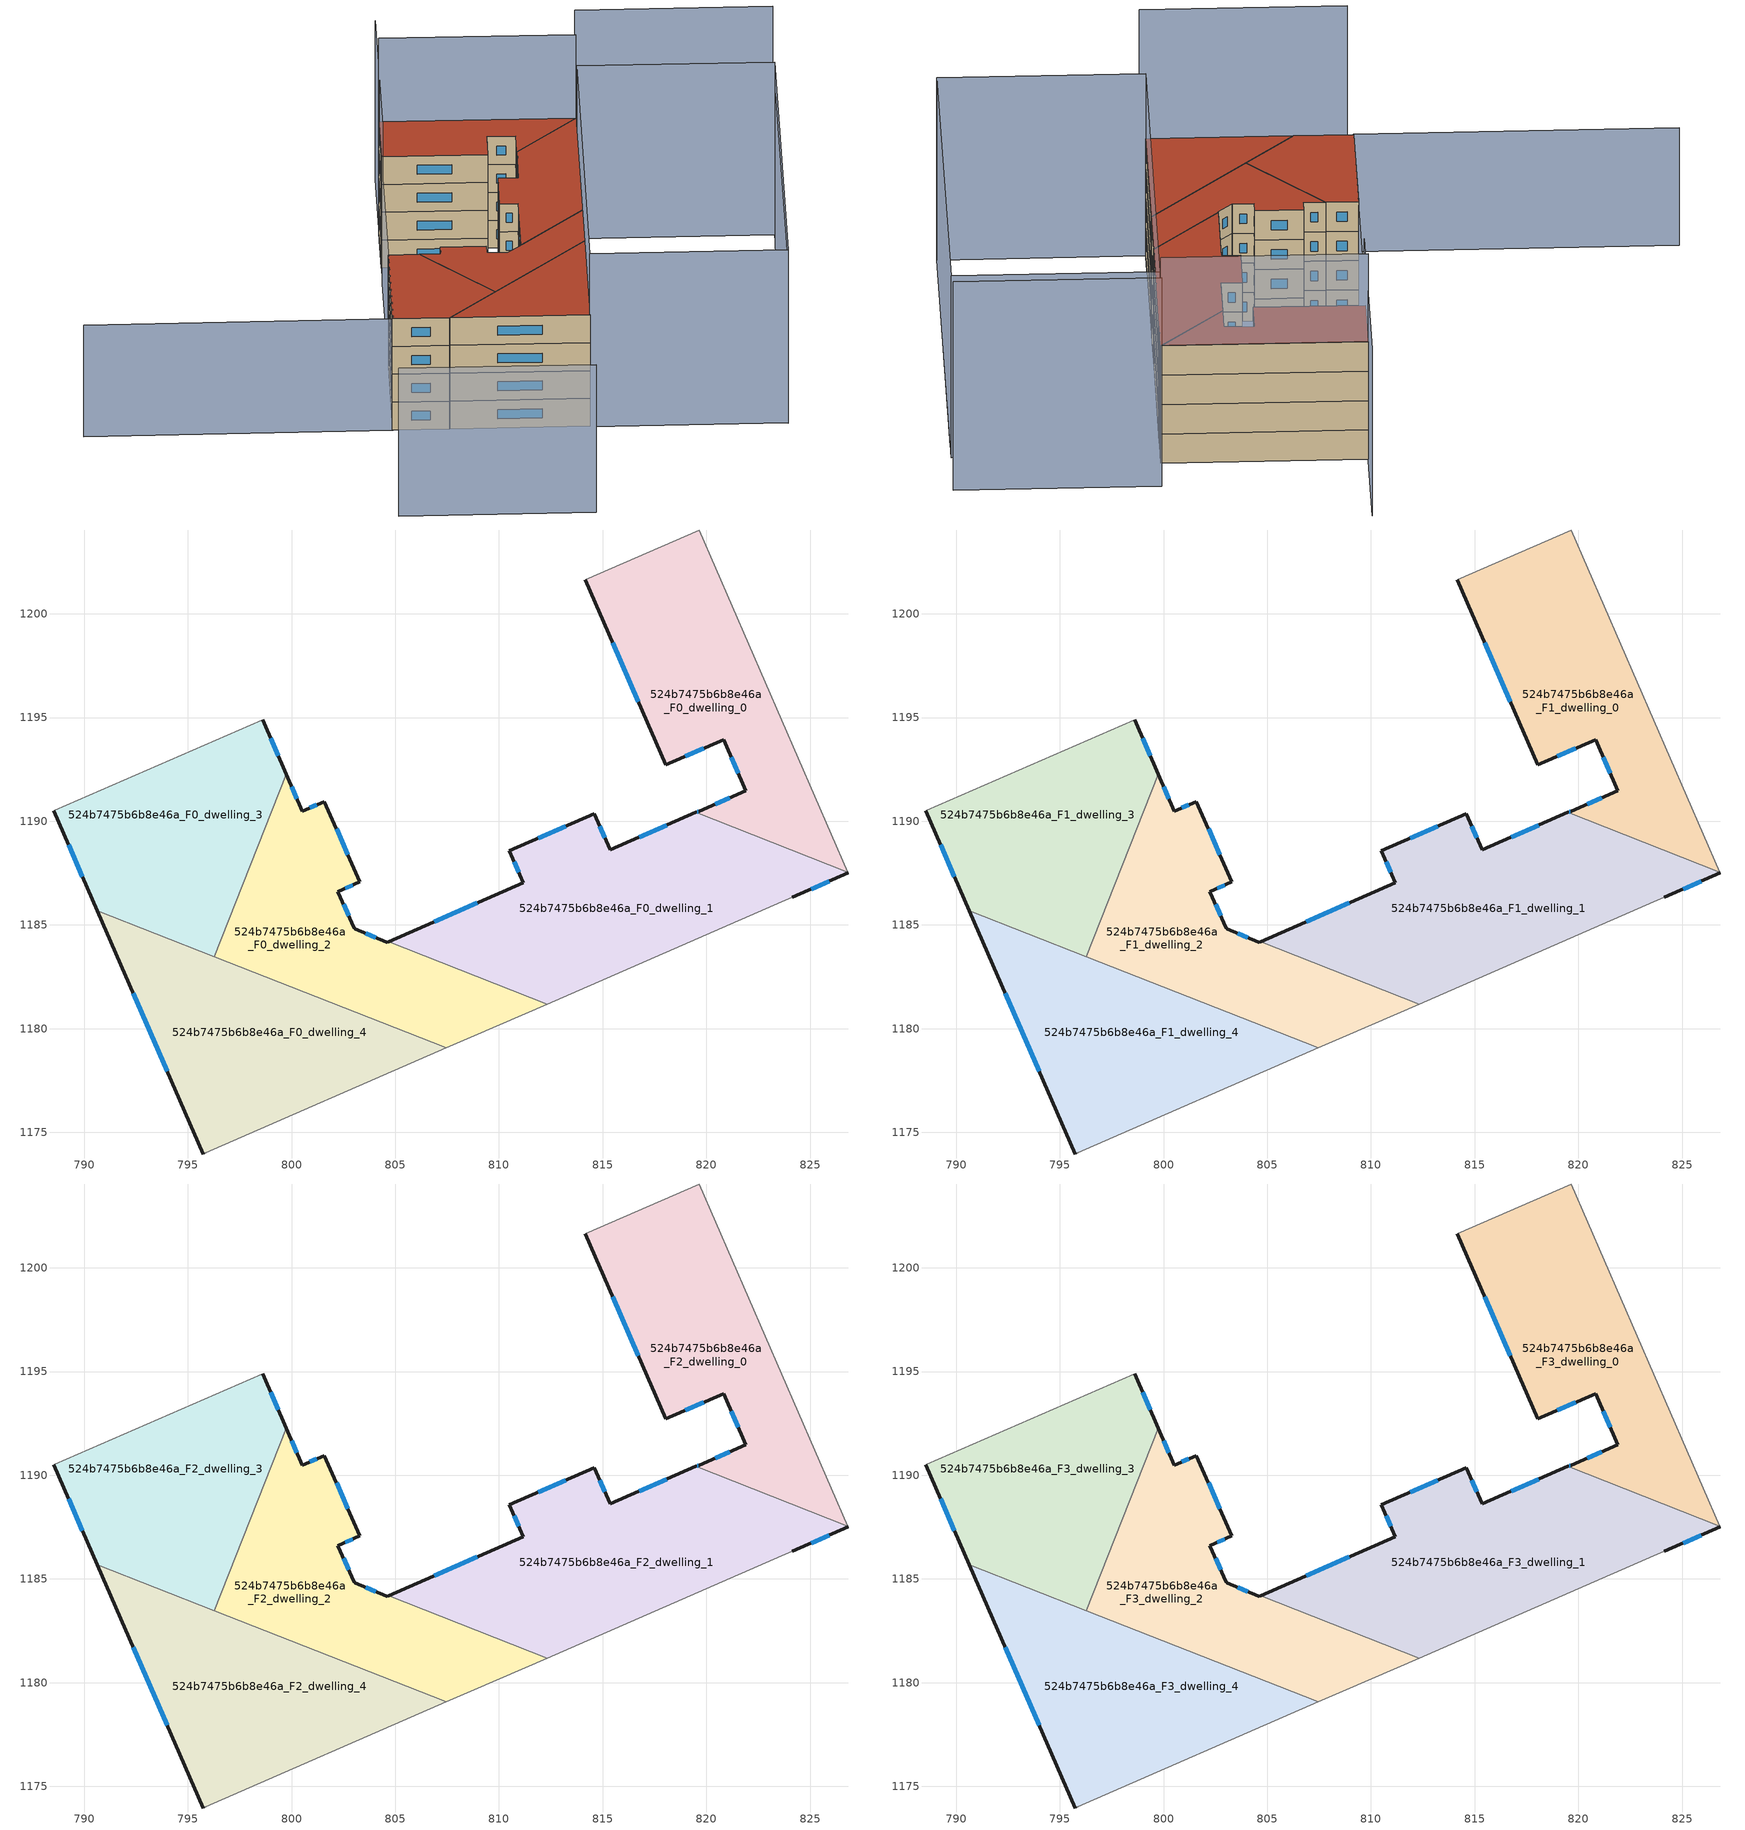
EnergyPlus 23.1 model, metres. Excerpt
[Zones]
524b7475b6b8e46a_F0_dwelling_0
 floor ground (EU_floor_Construction): 819.66,1204.04 826.83,1187.54 819.5,1190.43 819.65,1190.49 821.9,1191.47 820.83,1193.93 818.04,1192.72 814.16,1201.65 z0
 wall outside (EU_wall_Construction): 814.16,1201.65 818.04,1192.72 820.83,1193.93 821.9,1191.47 819.65,1190.49 819.5,1190.43 z0:3
 wall adiabatic (EU_wall_Construction): 826.83,1187.54 819.66,1204.04 814.16,1201.65 z0:3
 wall to 524b7475b6b8e46a_F0_dwelling_1 (EU_wall_Construction): 819.5,1190.43 826.83,1187.54 z0:3
 window (EU_Window_Construction): 818.99,1193.14 819.88,1193.52 / 815.48,1198.61 816.72,1195.76 / 819.6,1190.47 819.55,1190.45 / 821.14,1191.14 820.42,1190.83 / 821.2,1193.1 821.54,1192.31 z1.02:1.98
524b7475b6b8e46a_F0_dwelling_1
 floor ground (EU_floor_Construction): 826.83,1187.54 826.84,1187.51 824.13,1186.33 823.64,1186.11 812.32,1181.19 804.68,1184.2 811.17,1187.03 810.51,1188.58 814.6,1190.36 815.36,1188.62 819.5,1190.43 z0
 wall outside (EU_wall_Construction): 819.5,1190.43 815.36,1188.62 814.6,1190.36 810.51,1188.58 811.17,1187.03 804.68,1184.2 / 824.13,1186.33 826.84,1187.51 z0:3
 wall adiabatic (EU_wall_Construction): 826.84,1187.51 826.83,1187.54 / 812.32,1181.19 823.64,1186.11 824.13,1186.33 z0:3
 wall to 524b7475b6b8e46a_F0_dwelling_2 (EU_wall_Construction): 804.68,1184.2 812.32,1181.19 z0:3
 window (EU_Window_Construction): 810.73,1188.05 810.95,1187.55 / 813.21,1189.75 811.9,1189.18 / 815.11,1189.21 814.86,1189.77 / 818.09,1189.81 816.77,1189.23 / 825.05,1186.73 825.92,1187.11 / 808.96,1186.06 806.89,1185.16 z1.02:1.98
524b7475b6b8e46a_F0_dwelling_2
 floor ground (EU_floor_Construction): 803.3,1187.08 802.24,1186.61 803.03,1184.85 803.04,1184.82 804.59,1184.16 804.68,1184.2 812.32,1181.19 808.81,1179.67 807.46,1179.08 796.29,1183.47 799.75,1192.26 800.52,1190.48 801.58,1190.95 z0
 wall outside (EU_wall_Construction): 804.68,1184.2 804.59,1184.16 803.04,1184.82 803.03,1184.85 802.24,1186.61 803.3,1187.08 801.58,1190.95 800.52,1190.48 799.75,1192.26 z0:3
 wall adiabatic (EU_wall_Construction): 807.46,1179.08 808.81,1179.67 812.32,1181.19 z0:3
 wall to 524b7475b6b8e46a_F0_dwelling_3 (EU_wall_Construction): 799.75,1192.26 796.29,1183.47 z0:3
 wall to 524b7475b6b8e46a_F0_dwelling_4 (EU_wall_Construction): 796.29,1183.47 807.46,1179.08 z0:3
 window (EU_Window_Construction): 800.26,1191.09 800.01,1191.66 / 801.22,1190.79 800.88,1190.64 / 802.72,1188.4 802.17,1189.63 / 802.6,1186.77 802.94,1186.92 / 802.76,1185.45 802.51,1186.01 / 804.07,1184.38 803.57,1184.59 z1.02:1.98
524b7475b6b8e46a_F0_dwelling_3
 floor ground (EU_floor_Construction): 798.6,1194.89 799.75,1192.26 796.29,1183.47 790.63,1185.69 788.54,1190.51 788.58,1190.53 798.58,1194.88 z0
 wall outside (EU_wall_Construction): 799.75,1192.26 798.6,1194.89 / 788.54,1190.51 790.63,1185.69 z0:3
 wall adiabatic (EU_wall_Construction): 798.6,1194.89 798.58,1194.88 788.58,1190.53 788.54,1190.51 z0:3
 wall to 524b7475b6b8e46a_F0_dwelling_4 (EU_wall_Construction): 790.63,1185.69 796.29,1183.47 z0:3
 window (EU_Window_Construction): 799.36,1193.16 798.99,1194 / 789.25,1188.87 789.92,1187.33 z1.02:1.98
524b7475b6b8e46a_F0_dwelling_4
 floor ground (EU_floor_Construction): 807.46,1179.08 795.85,1174.01 795.74,1173.96 790.63,1185.69 z0
 wall outside (EU_wall_Construction): 790.63,1185.69 795.74,1173.96 z0:3
 wall adiabatic (EU_wall_Construction): 795.74,1173.96 795.85,1174.01 807.46,1179.08 z0:3
 window (EU_Window_Construction): 792.37,1181.7 794,1177.95 z1.02:1.98
524b7475b6b8e46a_F1_dwelling_0
 floor to 524b7475b6b8e46a_F0_dwelling_0 (EU_floor_Construction): 819.65,1204.04 826.83,1187.54 819.5,1190.43 819.65,1190.49 821.9,1191.47 820.83,1193.93 818.04,1192.72 814.16,1201.65 z3
 wall outside (EU_wall_Construction): 814.16,1201.65 818.04,1192.72 820.83,1193.93 821.9,1191.47 819.65,1190.49 819.5,1190.43 z3:6
 wall adiabatic (EU_wall_Construction): 826.83,1187.54 819.66,1204.04 814.16,1201.65 z3:6
 wall to 524b7475b6b8e46a_F1_dwelling_1 (EU_wall_Construction): 819.5,1190.43 826.83,1187.54 z3:6
 window (EU_Window_Construction): 818.99,1193.14 819.88,1193.52 / 815.48,1198.61 816.72,1195.76 / 819.6,1190.47 819.55,1190.45 / 821.14,1191.14 820.42,1190.83 / 821.2,1193.1 821.54,1192.31 z4.02:4.98
524b7475b6b8e46a_F1_dwelling_1
 floor to 524b7475b6b8e46a_F0_dwelling_1 (EU_floor_Construction): 826.83,1187.54 826.84,1187.51 824.13,1186.33 823.64,1186.11 812.32,1181.19 804.68,1184.2 811.17,1187.03 810.5,1188.58 814.6,1190.36 815.36,1188.62 819.5,1190.43 z3
 wall outside (EU_wall_Construction): 819.5,1190.43 815.36,1188.62 814.6,1190.36 810.51,1188.58 811.17,1187.03 804.68,1184.2 / 824.13,1186.33 826.84,1187.51 z3:6
 wall adiabatic (EU_wall_Construction): 826.84,1187.51 826.83,1187.54 / 812.32,1181.19 823.64,1186.11 824.13,1186.33 z3:6
 wall to 524b7475b6b8e46a_F1_dwelling_2 (EU_wall_Construction): 804.68,1184.2 812.32,1181.19 z3:6
 window (EU_Window_Construction): 810.73,1188.05 810.95,1187.55 / 813.21,1189.75 811.9,1189.18 / 815.11,1189.21 814.86,1189.77 / 818.09,1189.81 816.77,1189.23 / 825.05,1186.73 825.92,1187.11 / 808.96,1186.06 806.89,1185.16 z4.02:4.98
524b7475b6b8e46a_F1_dwelling_2
 floor to 524b7475b6b8e46a_F0_dwelling_2 (EU_floor_Construction): 803.3,1187.08 802.24,1186.61 803.03,1184.85 803.04,1184.82 804.59,1184.16 804.68,1184.2 812.32,1181.19 808.81,1179.67 807.46,1179.08 796.29,1183.47 799.75,1192.26 800.52,1190.48 801.58,1190.95 z3
 wall outside (EU_wall_Construction): 804.68,1184.2 804.59,1184.16 803.04,1184.82 803.03,1184.85 802.24,1186.61 803.3,1187.08 801.58,1190.95 800.52,1190.48 799.75,1192.26 z3:6
 wall adiabatic (EU_wall_Construction): 807.46,1179.08 808.81,1179.67 812.32,1181.19 z3:6
 wall to 524b7475b6b8e46a_F1_dwelling_3 (EU_wall_Construction): 799.75,1192.26 796.29,1183.47 z3:6
 wall to 524b7475b6b8e46a_F1_dwelling_4 (EU_wall_Construction): 796.29,1183.47 807.46,1179.08 z3:6
 window (EU_Window_Construction): 800.26,1191.09 800.01,1191.66 / 801.22,1190.79 800.88,1190.64 / 802.72,1188.4 802.17,1189.63 / 802.6,1186.77 802.94,1186.92 / 802.76,1185.45 802.51,1186.01 / 804.07,1184.38 803.57,1184.59 z4.02:4.98
524b7475b6b8e46a_F1_dwelling_3
 floor to 524b7475b6b8e46a_F0_dwelling_3 (EU_floor_Construction): 798.6,1194.89 799.75,1192.26 796.29,1183.47 790.63,1185.69 788.54,1190.51 788.58,1190.53 798.58,1194.88 z3
 wall outside (EU_wall_Construction): 799.75,1192.26 798.6,1194.89 / 788.54,1190.51 790.63,1185.69 z3:6
 wall adiabatic (EU_wall_Construction): 798.6,1194.89 798.58,1194.88 788.58,1190.53 788.54,1190.51 z3:6
 wall to 524b7475b6b8e46a_F1_dwelling_4 (EU_wall_Construction): 790.63,1185.69 796.29,1183.47 z3:6
 window (EU_Window_Construction): 799.36,1193.16 798.99,1194 / 789.25,1188.87 789.92,1187.33 z4.02:4.98
524b7475b6b8e46a_F1_dwelling_4
 floor to 524b7475b6b8e46a_F0_dwelling_4 (EU_floor_Construction): 807.46,1179.08 795.85,1174.01 795.74,1173.96 790.63,1185.69 z3
 wall outside (EU_wall_Construction): 790.63,1185.69 795.74,1173.96 z3:6
 wall adiabatic (EU_wall_Construction): 795.74,1173.96 795.85,1174.01 807.46,1179.08 z3:6
 window (EU_Window_Construction): 792.37,1181.7 794,1177.95 z4.02:4.98
524b7475b6b8e46a_F2_dwelling_0
 floor to 524b7475b6b8e46a_F1_dwelling_0 (EU_floor_Construction): 819.65,1204.04 826.83,1187.54 819.5,1190.43 819.65,1190.49 821.9,1191.47 820.83,1193.93 818.04,1192.72 814.16,1201.65 z6
 wall outside (EU_wall_Construction): 814.16,1201.65 818.04,1192.72 820.83,1193.93 821.9,1191.47 819.65,1190.49 819.5,1190.43 z6:9
 wall adiabatic (EU_wall_Construction): 826.83,1187.54 819.66,1204.04 814.16,1201.65 z6:9
 wall to 524b7475b6b8e46a_F2_dwelling_1 (EU_wall_Construction): 819.5,1190.43 826.83,1187.54 z6:9
 window (EU_Window_Construction): 818.99,1193.14 819.88,1193.52 / 815.48,1198.61 816.72,1195.76 / 819.6,1190.47 819.55,1190.45 / 821.14,1191.14 820.42,1190.83 / 821.2,1193.1 821.54,1192.31 z7.02:7.98
524b7475b6b8e46a_F2_dwelling_1
 floor to 524b7475b6b8e46a_F1_dwelling_1 (EU_floor_Construction): 826.83,1187.54 826.84,1187.51 824.13,1186.33 823.64,1186.11 812.32,1181.19 804.68,1184.2 811.17,1187.03 810.5,1188.58 814.6,1190.36 815.36,1188.62 819.5,1190.43 z6
 wall outside (EU_wall_Construction): 819.5,1190.43 815.36,1188.62 814.6,1190.36 810.51,1188.58 811.17,1187.03 804.68,1184.2 / 824.13,1186.33 826.84,1187.51 z6:9
 wall adiabatic (EU_wall_Construction): 826.84,1187.51 826.83,1187.54 / 812.32,1181.19 823.64,1186.11 824.13,1186.33 z6:9
 wall to 524b7475b6b8e46a_F2_dwelling_2 (EU_wall_Construction): 804.68,1184.2 812.32,1181.19 z6:9
 window (EU_Window_Construction): 810.73,1188.05 810.95,1187.55 / 813.21,1189.75 811.9,1189.18 / 815.11,1189.21 814.86,1189.77 / 818.09,1189.81 816.77,1189.23 / 825.05,1186.73 825.92,1187.11 / 808.96,1186.06 806.89,1185.16 z7.02:7.98
524b7475b6b8e46a_F2_dwelling_2
 floor to 524b7475b6b8e46a_F1_dwelling_2 (EU_floor_Construction): 803.3,1187.08 802.24,1186.61 803.03,1184.85 803.04,1184.82 804.59,1184.16 804.68,1184.2 812.32,1181.19 808.81,1179.67 807.46,1179.08 796.29,1183.47 799.75,1192.26 800.52,1190.48 801.58,1190.95 z6
 wall outside (EU_wall_Construction): 804.68,1184.2 804.59,1184.16 803.04,1184.82 803.03,1184.85 802.24,1186.61 803.3,1187.08 801.58,1190.95 800.52,1190.48 799.75,1192.26 z6:9
 wall adiabatic (EU_wall_Construction): 807.46,1179.08 808.81,1179.67 812.32,1181.19 z6:9
 wall to 524b7475b6b8e46a_F2_dwelling_3 (EU_wall_Construction): 799.75,1192.26 796.29,1183.47 z6:9
 wall to 524b7475b6b8e46a_F2_dwelling_4 (EU_wall_Construction): 796.29,1183.47 807.46,1179.08 z6:9
 window (EU_Window_Construction): 800.26,1191.09 800.01,1191.66 / 801.22,1190.79 800.88,1190.64 / 802.72,1188.4 802.17,1189.63 / 802.6,1186.77 802.94,1186.92 / 802.76,1185.45 802.51,1186.01 / 804.07,1184.38 803.57,1184.59 z7.02:7.98
524b7475b6b8e46a_F2_dwelling_3
 floor to 524b7475b6b8e46a_F1_dwelling_3 (EU_floor_Construction): 798.6,1194.89 799.75,1192.26 796.29,1183.47 790.63,1185.69 788.54,1190.51 788.58,1190.53 798.58,1194.88 z6
 wall outside (EU_wall_Construction): 799.75,1192.26 798.6,1194.89 / 788.54,1190.51 790.63,1185.69 z6:9
 wall adiabatic (EU_wall_Construction): 798.6,1194.89 798.58,1194.88 788.58,1190.53 788.54,1190.51 z6:9
 wall to 524b7475b6b8e46a_F2_dwelling_4 (EU_wall_Construction): 790.63,1185.69 796.29,1183.47 z6:9
 window (EU_Window_Construction): 799.36,1193.16 798.99,1194 / 789.25,1188.87 789.92,1187.33 z7.02:7.98
524b7475b6b8e46a_F2_dwelling_4
 floor to 524b7475b6b8e46a_F1_dwelling_4 (EU_floor_Construction): 807.46,1179.08 795.85,1174.01 795.74,1173.96 790.63,1185.69 z6
 wall outside (EU_wall_Construction): 790.63,1185.69 795.74,1173.96 z6:9
 wall adiabatic (EU_wall_Construction): 795.74,1173.96 795.85,1174.01 807.46,1179.08 z6:9
 window (EU_Window_Construction): 792.37,1181.7 794,1177.95 z7.02:7.98
524b7475b6b8e46a_F3_dwelling_0
 floor to 524b7475b6b8e46a_F2_dwelling_0 (EU_floor_Construction): 819.65,1204.04 826.83,1187.54 819.5,1190.43 819.65,1190.49 821.9,1191.47 820.83,1193.93 818.04,1192.72 814.16,1201.65 z9
 wall outside (EU_wall_Construction): 814.16,1201.65 818.04,1192.72 820.83,1193.93 821.9,1191.47 819.65,1190.49 819.5,1190.43 z9:12
 wall adiabatic (EU_wall_Construction): 826.83,1187.54 819.66,1204.04 814.16,1201.65 z9:12
 wall to 524b7475b6b8e46a_F3_dwelling_1 (EU_wall_Construction): 819.5,1190.43 826.83,1187.54 z9:12
 window (EU_Window_Construction): 818.99,1193.14 819.88,1193.52 / 815.48,1198.61 816.72,1195.76 / 819.6,1190.47 819.55,1190.45 / 821.14,1191.14 820.42,1190.83 / 821.2,1193.1 821.54,1192.31 z10.02:10.98
 roof outside (EU_roof_Construction): 826.83,1187.54 819.66,1204.04 814.16,1201.65 818.04,1192.72 820.83,1193.93 821.9,1191.47 819.65,1190.49 819.5,1190.43 z12
524b7475b6b8e46a_F3_dwelling_1
 floor to 524b7475b6b8e46a_F2_dwelling_1 (EU_floor_Construction): 826.83,1187.54 826.84,1187.51 824.13,1186.33 823.64,1186.11 812.32,1181.19 804.68,1184.2 811.17,1187.03 810.5,1188.58 814.6,1190.36 815.36,1188.62 819.5,1190.43 z9
 wall outside (EU_wall_Construction): 819.5,1190.43 815.36,1188.62 814.6,1190.36 810.51,1188.58 811.17,1187.03 804.68,1184.2 / 824.13,1186.33 826.84,1187.51 z9:12
 wall adiabatic (EU_wall_Construction): 826.84,1187.51 826.83,1187.54 / 812.32,1181.19 823.64,1186.11 824.13,1186.33 z9:12
 wall to 524b7475b6b8e46a_F3_dwelling_2 (EU_wall_Construction): 804.68,1184.2 812.32,1181.19 z9:12
 window (EU_Window_Construction): 810.73,1188.05 810.95,1187.55 / 813.21,1189.75 811.9,1189.18 / 815.11,1189.21 814.86,1189.77 / 818.09,1189.81 816.77,1189.23 / 825.05,1186.73 825.92,1187.11 / 808.96,1186.06 806.89,1185.16 z10.02:10.98
 roof outside (EU_roof_Construction): 824.13,1186.33 826.84,1187.51 826.83,1187.54 819.5,1190.43 815.36,1188.62 814.6,1190.36 810.51,1188.58 811.17,1187.03 804.68,1184.2 812.32,1181.19 823.64,1186.11 z12
524b7475b6b8e46a_F3_dwelling_2
 floor to 524b7475b6b8e46a_F2_dwelling_2 (EU_floor_Construction): 803.3,1187.08 802.24,1186.61 803.03,1184.85 803.04,1184.82 804.59,1184.16 804.68,1184.2 812.32,1181.19 808.81,1179.67 807.46,1179.08 796.29,1183.47 799.75,1192.26 800.52,1190.48 801.58,1190.95 z9
 wall outside (EU_wall_Construction): 804.68,1184.2 804.59,1184.16 803.04,1184.82 803.03,1184.85 802.24,1186.61 803.3,1187.08 801.58,1190.95 800.52,1190.48 799.75,1192.26 z9:12
 wall adiabatic (EU_wall_Construction): 807.46,1179.08 808.81,1179.67 812.32,1181.19 z9:12
 wall to 524b7475b6b8e46a_F3_dwelling_3 (EU_wall_Construction): 799.75,1192.26 796.29,1183.47 z9:12
 wall to 524b7475b6b8e46a_F3_dwelling_4 (EU_wall_Construction): 796.29,1183.47 807.46,1179.08 z9:12
 window (EU_Window_Construction): 800.26,1191.09 800.01,1191.66 / 801.22,1190.79 800.88,1190.64 / 802.72,1188.4 802.17,1189.63 / 802.6,1186.77 802.94,1186.92 / 802.76,1185.45 802.51,1186.01 / 804.07,1184.38 803.57,1184.59 z10.02:10.98
 roof outside (EU_roof_Construction): 812.32,1181.19 804.68,1184.2 804.59,1184.16 803.04,1184.82 803.03,1184.85 802.24,1186.61 803.3,1187.08 801.58,1190.95 800.52,1190.48 799.75,1192.26 796.29,1183.47 807.46,1179.08 808.81,1179.67 z12
524b7475b6b8e46a_F3_dwelling_3
 floor to 524b7475b6b8e46a_F2_dwelling_3 (EU_floor_Construction): 798.6,1194.89 799.75,1192.26 796.29,1183.47 790.63,1185.69 788.54,1190.51 788.58,1190.53 798.58,1194.88 z9
 wall outside (EU_wall_Construction): 799.75,1192.26 798.6,1194.89 / 788.54,1190.51 790.63,1185.69 z9:12
 wall adiabatic (EU_wall_Construction): 798.6,1194.89 798.58,1194.88 788.58,1190.53 788.54,1190.51 z9:12
 wall to 524b7475b6b8e46a_F3_dwelling_4 (EU_wall_Construction): 790.63,1185.69 796.29,1183.47 z9:12
 window (EU_Window_Construction): 799.36,1193.16 798.99,1194 / 789.25,1188.87 789.92,1187.33 z10.02:10.98
 roof outside (EU_roof_Construction): 796.29,1183.47 799.75,1192.26 798.6,1194.89 798.58,1194.88 788.58,1190.53 788.54,1190.51 790.63,1185.69 z12
524b7475b6b8e46a_F3_dwelling_4
 floor to 524b7475b6b8e46a_F2_dwelling_4 (EU_floor_Construction): 807.46,1179.08 795.85,1174.01 795.74,1173.96 790.63,1185.69 z9
 wall outside (EU_wall_Construction): 790.63,1185.69 795.74,1173.96 z9:12
 wall adiabatic (EU_wall_Construction): 795.74,1173.96 795.85,1174.01 807.46,1179.08 z9:12
 window (EU_Window_Construction): 792.37,1181.7 794,1177.95 z10.02:10.98
 roof outside (EU_roof_Construction): 807.46,1179.08 790.63,1185.69 795.74,1173.96 795.85,1174.01 z12
shading: 774.98,1184.58 782.14,1168.04 z0:15.9; 811.68,1200.57 788.53,1190.44 / 788.53,1190.44 777.2,1216.33 z0:12; 802.87,1157.32 830.89,1169.55 z0:16.4; 832.61,1170.3 802.93,1157.35 / 802.93,1157.35 795.69,1173.95 / 795.69,1173.95 825.37,1186.89 / 825.37,1186.89 832.61,1170.3 z0:18.6; 837.5,1172.43 830.27,1189 z0:21.3; 826.82,1187.52 819.65,1204.04 z0:21; 828.16,1207.73 811.68,1200.53 z0:17.1
[Building]
EU S2 Campaign: North Axis=0; Terrain=City; Solar Distribution=FullExterior
[Site:Location]
Vienna: Latitude=48; Longitude=16.5; Time Zone=1; Elevation=183
[SizingPeriod:WeatherFileDays]
AnnualSizingPeriod: Begin Month=1; Begin Day of Month=1; End Month=12; End Day of Month=31; Day of Week for Start Day=Monday; Use Weather File Daylight Saving Period=No; Use Weather File Rain and Snow Indicators=No
[MATERIAL]
EU_InternalMass_Material: Roughness=MediumRough; Thickness=0.1; Conductivity=1; Density=1800; Specific Heat=900; Thermal Absorptance=0.9; Solar Absorptance=0.7; Visible Absorptance=0.7
[MATERIAL:NOMASS] Roughness=MediumRough; Thermal Absorptance=0.9; Solar Absorptance=0.7; Visible Absorptance=0.7
Name | Thermal Resistance
EU_wall_NoMass | 0.942466
EU_roof_NoMass | 0.551687
EU_floor_NoMass | 0.66527
[WINDOWMATERIAL:SIMPLEGLAZINGSYSTEM]
EU_Window_SimpleGlazing: UFactor=2.03367; Solar Heat Gain Coefficient=0.65; Visible Transmittance=0.65
[CONSTRUCTION]
EU_wall_Construction: EU_wall_NoMass
EU_roof_Construction: EU_roof_NoMass
EU_floor_Construction: EU_floor_NoMass
EU_Window_Construction: EU_Window_SimpleGlazing
EU_InternalMass_Construction: EU_InternalMass_Material
[ZONE] Type=1; Multiplier=1; Ceiling Height=autocalculate; Floor Area=autocalculate; Part of Total Floor Area=Yes
Name | Volume
524b7475b6b8e46a_F0_dwelling_0 | 245.34
524b7475b6b8e46a_F1_dwelling_0; 524b7475b6b8e46a_F2_dwelling_0; 524b7475b6b8e46a_F3_dwelling_0 | 245.339
524b7475b6b8e46a_F0_dwelling_1 | 296.467
524b7475b6b8e46a_F1_dwelling_1; 524b7475b6b8e46a_F2_dwelling_1; 524b7475b6b8e46a_F3_dwelling_1 | 296.468
524b7475b6b8e46a_F0_dwelling_2 | 219.801
524b7475b6b8e46a_F1_dwelling_2; 524b7475b6b8e46a_F2_dwelling_2; 524b7475b6b8e46a_F3_dwelling_2 | 219.8
524b7475b6b8e46a_F0_dwelling_3; 524b7475b6b8e46a_F1_dwelling_3; 524b7475b6b8e46a_F2_dwelling_3; 524b7475b6b8e46a_F3_dwelling_3 | 219.789
524b7475b6b8e46a_F0_dwelling_4; 524b7475b6b8e46a_F1_dwelling_4; 524b7475b6b8e46a_F2_dwelling_4; 524b7475b6b8e46a_F3_dwelling_4 | 245.358
[INTERNALMASS] Construction=EU_InternalMass_Construction
Name | Zone or ZoneList | Surface Area
524b7475b6b8e46a_F0_dwelling_0_EU_InternalMass | 524b7475b6b8e46a_F0_dwelling_0 | 81.7796
524b7475b6b8e46a_F0_dwelling_1_EU_InternalMass | 524b7475b6b8e46a_F0_dwelling_1 | 98.8252
524b7475b6b8e46a_F0_dwelling_2_EU_InternalMass | 524b7475b6b8e46a_F0_dwelling_2 | 73.2692
524b7475b6b8e46a_F0_dwelling_3_EU_InternalMass | 524b7475b6b8e46a_F0_dwelling_3 | 73.2664
524b7475b6b8e46a_F0_dwelling_4_EU_InternalMass | 524b7475b6b8e46a_F0_dwelling_4 | 81.7859
524b7475b6b8e46a_F1_dwelling_0_EU_InternalMass | 524b7475b6b8e46a_F1_dwelling_0 | 81.7796
524b7475b6b8e46a_F1_dwelling_1_EU_InternalMass | 524b7475b6b8e46a_F1_dwelling_1 | 98.8252
524b7475b6b8e46a_F1_dwelling_2_EU_InternalMass | 524b7475b6b8e46a_F1_dwelling_2 | 73.2692
524b7475b6b8e46a_F1_dwelling_3_EU_InternalMass | 524b7475b6b8e46a_F1_dwelling_3 | 73.2664
524b7475b6b8e46a_F1_dwelling_4_EU_InternalMass | 524b7475b6b8e46a_F1_dwelling_4 | 81.7859
524b7475b6b8e46a_F2_dwelling_0_EU_InternalMass | 524b7475b6b8e46a_F2_dwelling_0 | 81.7796
524b7475b6b8e46a_F2_dwelling_1_EU_InternalMass | 524b7475b6b8e46a_F2_dwelling_1 | 98.8252
524b7475b6b8e46a_F2_dwelling_2_EU_InternalMass | 524b7475b6b8e46a_F2_dwelling_2 | 73.2692
524b7475b6b8e46a_F2_dwelling_3_EU_InternalMass | 524b7475b6b8e46a_F2_dwelling_3 | 73.2664
524b7475b6b8e46a_F2_dwelling_4_EU_InternalMass | 524b7475b6b8e46a_F2_dwelling_4 | 81.7859
524b7475b6b8e46a_F3_dwelling_0_EU_InternalMass | 524b7475b6b8e46a_F3_dwelling_0 | 81.7796
524b7475b6b8e46a_F3_dwelling_1_EU_InternalMass | 524b7475b6b8e46a_F3_dwelling_1 | 98.8252
524b7475b6b8e46a_F3_dwelling_2_EU_InternalMass | 524b7475b6b8e46a_F3_dwelling_2 | 73.2692
524b7475b6b8e46a_F3_dwelling_3_EU_InternalMass | 524b7475b6b8e46a_F3_dwelling_3 | 73.2664
524b7475b6b8e46a_F3_dwelling_4_EU_InternalMass | 524b7475b6b8e46a_F3_dwelling_4 | 81.7859
[OTHEREQUIPMENT] Fuel Type=Electricity; Design Level Calculation Method=Watts/Area; Power per Zone Floor Area=1; Fraction Latent=0; Fraction Radiant=0; Fraction Lost=0; Carbon Dioxide Generation Rate=0; EndUse Subcategory=EU_Step8_InternalGains
Name | Zone or ZoneList or Space or SpaceList | Schedule
EU_Step8_InternalGain_524b7475b6b8e46a_F0_dwelling_0_f000 | 524b7475b6b8e46a_F0_dwelling_0 | EU_Step8_GainSchedule_524b7475b6b8e46a_F0_dwelling_0_f000
EU_Step8_InternalGain_524b7475b6b8e46a_F0_dwelling_1_f000 | 524b7475b6b8e46a_F0_dwelling_1 | EU_Step8_GainSchedule_524b7475b6b8e46a_F0_dwelling_1_f000
EU_Step8_InternalGain_524b7475b6b8e46a_F0_dwelling_2_f000 | 524b7475b6b8e46a_F0_dwelling_2 | EU_Step8_GainSchedule_524b7475b6b8e46a_F0_dwelling_2_f000
EU_Step8_InternalGain_524b7475b6b8e46a_F0_dwelling_3_f000 | 524b7475b6b8e46a_F0_dwelling_3 | EU_Step8_GainSchedule_524b7475b6b8e46a_F0_dwelling_3_f000
EU_Step8_InternalGain_524b7475b6b8e46a_F0_dwelling_4_f000 | 524b7475b6b8e46a_F0_dwelling_4 | EU_Step8_GainSchedule_524b7475b6b8e46a_F0_dwelling_4_f000
EU_Step8_InternalGain_524b7475b6b8e46a_F1_dwelling_0_f000 | 524b7475b6b8e46a_F1_dwelling_0 | EU_Step8_GainSchedule_524b7475b6b8e46a_F1_dwelling_0_f000
EU_Step8_InternalGain_524b7475b6b8e46a_F1_dwelling_1_f000 | 524b7475b6b8e46a_F1_dwelling_1 | EU_Step8_GainSchedule_524b7475b6b8e46a_F1_dwelling_1_f000
EU_Step8_InternalGain_524b7475b6b8e46a_F1_dwelling_2_f000 | 524b7475b6b8e46a_F1_dwelling_2 | EU_Step8_GainSchedule_524b7475b6b8e46a_F1_dwelling_2_f000
EU_Step8_InternalGain_524b7475b6b8e46a_F1_dwelling_3_f000 | 524b7475b6b8e46a_F1_dwelling_3 | EU_Step8_GainSchedule_524b7475b6b8e46a_F1_dwelling_3_f000
EU_Step8_InternalGain_524b7475b6b8e46a_F1_dwelling_4_f000 | 524b7475b6b8e46a_F1_dwelling_4 | EU_Step8_GainSchedule_524b7475b6b8e46a_F1_dwelling_4_f000
EU_Step8_InternalGain_524b7475b6b8e46a_F2_dwelling_0_f000 | 524b7475b6b8e46a_F2_dwelling_0 | EU_Step8_GainSchedule_524b7475b6b8e46a_F2_dwelling_0_f000
EU_Step8_InternalGain_524b7475b6b8e46a_F2_dwelling_1_f000 | 524b7475b6b8e46a_F2_dwelling_1 | EU_Step8_GainSchedule_524b7475b6b8e46a_F2_dwelling_1_f000
EU_Step8_InternalGain_524b7475b6b8e46a_F2_dwelling_2_f000 | 524b7475b6b8e46a_F2_dwelling_2 | EU_Step8_GainSchedule_524b7475b6b8e46a_F2_dwelling_2_f000
EU_Step8_InternalGain_524b7475b6b8e46a_F2_dwelling_3_f000 | 524b7475b6b8e46a_F2_dwelling_3 | EU_Step8_GainSchedule_524b7475b6b8e46a_F2_dwelling_3_f000
EU_Step8_InternalGain_524b7475b6b8e46a_F2_dwelling_4_f000 | 524b7475b6b8e46a_F2_dwelling_4 | EU_Step8_GainSchedule_524b7475b6b8e46a_F2_dwelling_4_f000
EU_Step8_InternalGain_524b7475b6b8e46a_F3_dwelling_0_f000 | 524b7475b6b8e46a_F3_dwelling_0 | EU_Step8_GainSchedule_524b7475b6b8e46a_F3_dwelling_0_f000
EU_Step8_InternalGain_524b7475b6b8e46a_F3_dwelling_1_f000 | 524b7475b6b8e46a_F3_dwelling_1 | EU_Step8_GainSchedule_524b7475b6b8e46a_F3_dwelling_1_f000
EU_Step8_InternalGain_524b7475b6b8e46a_F3_dwelling_2_f000 | 524b7475b6b8e46a_F3_dwelling_2 | EU_Step8_GainSchedule_524b7475b6b8e46a_F3_dwelling_2_f000
EU_Step8_InternalGain_524b7475b6b8e46a_F3_dwelling_3_f000 | 524b7475b6b8e46a_F3_dwelling_3 | EU_Step8_GainSchedule_524b7475b6b8e46a_F3_dwelling_3_f000
EU_Step8_InternalGain_524b7475b6b8e46a_F3_dwelling_4_f000 | 524b7475b6b8e46a_F3_dwelling_4 | EU_Step8_GainSchedule_524b7475b6b8e46a_F3_dwelling_4_f000
[ZONEVENTILATION:DESIGNFLOWRATE] Schedule=EU_AlwaysOn; Design Flow Rate Calculation Method=AirChanges/Hour; Air Changes per Hour=0.530523; Ventilation Type=Natural; Fan Pressure Rise=0; Fan Total Efficiency=1; Constant Term Coefficient=1; Temperature Term Coefficient=0; Velocity Term Coefficient=0; Velocity Squared Term Coefficient=0; Minimum Indoor Temperature=-100; Maximum Indoor Temperature=100; Delta Temperature=-100; Minimum Outdoor Temperature=-100; Maximum Outdoor Temperature=100; Maximum Wind Speed=40
Name | Zone or ZoneList or Space or SpaceList
EU_ConstantAir_524b7475b6b8e46a_F0_dwelling_0 | 524b7475b6b8e46a_F0_dwelling_0
EU_ConstantAir_524b7475b6b8e46a_F0_dwelling_1 | 524b7475b6b8e46a_F0_dwelling_1
EU_ConstantAir_524b7475b6b8e46a_F0_dwelling_2 | 524b7475b6b8e46a_F0_dwelling_2
EU_ConstantAir_524b7475b6b8e46a_F0_dwelling_3 | 524b7475b6b8e46a_F0_dwelling_3
EU_ConstantAir_524b7475b6b8e46a_F0_dwelling_4 | 524b7475b6b8e46a_F0_dwelling_4
EU_ConstantAir_524b7475b6b8e46a_F1_dwelling_0 | 524b7475b6b8e46a_F1_dwelling_0
EU_ConstantAir_524b7475b6b8e46a_F1_dwelling_1 | 524b7475b6b8e46a_F1_dwelling_1
EU_ConstantAir_524b7475b6b8e46a_F1_dwelling_2 | 524b7475b6b8e46a_F1_dwelling_2
EU_ConstantAir_524b7475b6b8e46a_F1_dwelling_3 | 524b7475b6b8e46a_F1_dwelling_3
EU_ConstantAir_524b7475b6b8e46a_F1_dwelling_4 | 524b7475b6b8e46a_F1_dwelling_4
EU_ConstantAir_524b7475b6b8e46a_F2_dwelling_0 | 524b7475b6b8e46a_F2_dwelling_0
EU_ConstantAir_524b7475b6b8e46a_F2_dwelling_1 | 524b7475b6b8e46a_F2_dwelling_1
EU_ConstantAir_524b7475b6b8e46a_F2_dwelling_2 | 524b7475b6b8e46a_F2_dwelling_2
EU_ConstantAir_524b7475b6b8e46a_F2_dwelling_3 | 524b7475b6b8e46a_F2_dwelling_3
EU_ConstantAir_524b7475b6b8e46a_F2_dwelling_4 | 524b7475b6b8e46a_F2_dwelling_4
EU_ConstantAir_524b7475b6b8e46a_F3_dwelling_0 | 524b7475b6b8e46a_F3_dwelling_0
EU_ConstantAir_524b7475b6b8e46a_F3_dwelling_1 | 524b7475b6b8e46a_F3_dwelling_1
EU_ConstantAir_524b7475b6b8e46a_F3_dwelling_2 | 524b7475b6b8e46a_F3_dwelling_2
EU_ConstantAir_524b7475b6b8e46a_F3_dwelling_3 | 524b7475b6b8e46a_F3_dwelling_3
EU_ConstantAir_524b7475b6b8e46a_F3_dwelling_4 | 524b7475b6b8e46a_F3_dwelling_4
[HVACTEMPLATE:THERMOSTAT] Constant Heating Setpoint=20; Constant Cooling Setpoint=50
EU_HeatOnly_524b7475b6b8e46a_F0_dwelling_0; EU_HeatOnly_524b7475b6b8e46a_F0_dwelling_1; EU_HeatOnly_524b7475b6b8e46a_F0_dwelling_2; EU_HeatOnly_524b7475b6b8e46a_F0_dwelling_3; EU_HeatOnly_524b7475b6b8e46a_F0_dwelling_4; EU_HeatOnly_524b7475b6b8e46a_F1_dwelling_0; EU_HeatOnly_524b7475b6b8e46a_F1_dwelling_1; EU_HeatOnly_524b7475b6b8e46a_F1_dwelling_2; EU_HeatOnly_524b7475b6b8e46a_F1_dwelling_3; EU_HeatOnly_524b7475b6b8e46a_F1_dwelling_4; EU_HeatOnly_524b7475b6b8e46a_F2_dwelling_0; EU_HeatOnly_524b7475b6b8e46a_F2_dwelling_1; EU_HeatOnly_524b7475b6b8e46a_F2_dwelling_2; EU_HeatOnly_524b7475b6b8e46a_F2_dwelling_3; EU_HeatOnly_524b7475b6b8e46a_F2_dwelling_4; EU_HeatOnly_524b7475b6b8e46a_F3_dwelling_0; EU_HeatOnly_524b7475b6b8e46a_F3_dwelling_1; EU_HeatOnly_524b7475b6b8e46a_F3_dwelling_2; EU_HeatOnly_524b7475b6b8e46a_F3_dwelling_3; EU_HeatOnly_524b7475b6b8e46a_F3_dwelling_4
[HVACTEMPLATE:ZONE:IDEALLOADSAIRSYSTEM] System Availability Schedule=EU_AlwaysOn; Maximum Heating Supply Air Temperature=50; Minimum Cooling Supply Air Temperature=13; Maximum Heating Supply Air Humidity Ratio=0.0156; Minimum Cooling Supply Air Humidity Ratio=0.0077; Heating Limit=NoLimit; Cooling Limit=NoLimit; Heating Availability Schedule=EU_AlwaysOn; Cooling Availability Schedule=EU_CoolingOff; Dehumidification Control Type=ConstantSensibleHeatRatio; Cooling Sensible Heat Ratio=0.7; Dehumidification Setpoint=60; Humidification Control Type=None; Humidification Setpoint=30; Outdoor Air Method=None; Outdoor Air Flow Rate per Person=0.00944; Outdoor Air Flow Rate per Zone Floor Area=0; Outdoor Air Flow Rate per Zone=0; Demand Controlled Ventilation Type=None; Outdoor Air Economizer Type=NoEconomizer; Heat Recovery Type=None; Sensible Heat Recovery Effectiveness=0.7; Latent Heat Recovery Effectiveness=0.65
Name | Template Thermostat
524b7475b6b8e46a_F0_dwelling_0 | EU_HeatOnly_524b7475b6b8e46a_F0_dwelling_0
524b7475b6b8e46a_F0_dwelling_1 | EU_HeatOnly_524b7475b6b8e46a_F0_dwelling_1
524b7475b6b8e46a_F0_dwelling_2 | EU_HeatOnly_524b7475b6b8e46a_F0_dwelling_2
524b7475b6b8e46a_F0_dwelling_3 | EU_HeatOnly_524b7475b6b8e46a_F0_dwelling_3
524b7475b6b8e46a_F0_dwelling_4 | EU_HeatOnly_524b7475b6b8e46a_F0_dwelling_4
524b7475b6b8e46a_F1_dwelling_0 | EU_HeatOnly_524b7475b6b8e46a_F1_dwelling_0
524b7475b6b8e46a_F1_dwelling_1 | EU_HeatOnly_524b7475b6b8e46a_F1_dwelling_1
524b7475b6b8e46a_F1_dwelling_2 | EU_HeatOnly_524b7475b6b8e46a_F1_dwelling_2
524b7475b6b8e46a_F1_dwelling_3 | EU_HeatOnly_524b7475b6b8e46a_F1_dwelling_3
524b7475b6b8e46a_F1_dwelling_4 | EU_HeatOnly_524b7475b6b8e46a_F1_dwelling_4
524b7475b6b8e46a_F2_dwelling_0 | EU_HeatOnly_524b7475b6b8e46a_F2_dwelling_0
524b7475b6b8e46a_F2_dwelling_1 | EU_HeatOnly_524b7475b6b8e46a_F2_dwelling_1
524b7475b6b8e46a_F2_dwelling_2 | EU_HeatOnly_524b7475b6b8e46a_F2_dwelling_2
524b7475b6b8e46a_F2_dwelling_3 | EU_HeatOnly_524b7475b6b8e46a_F2_dwelling_3
524b7475b6b8e46a_F2_dwelling_4 | EU_HeatOnly_524b7475b6b8e46a_F2_dwelling_4
524b7475b6b8e46a_F3_dwelling_0 | EU_HeatOnly_524b7475b6b8e46a_F3_dwelling_0
524b7475b6b8e46a_F3_dwelling_1 | EU_HeatOnly_524b7475b6b8e46a_F3_dwelling_1
524b7475b6b8e46a_F3_dwelling_2 | EU_HeatOnly_524b7475b6b8e46a_F3_dwelling_2
524b7475b6b8e46a_F3_dwelling_3 | EU_HeatOnly_524b7475b6b8e46a_F3_dwelling_3
524b7475b6b8e46a_F3_dwelling_4 | EU_HeatOnly_524b7475b6b8e46a_F3_dwelling_4
[SIZING:ZONE] Zone Cooling Design Supply Air Temperature Input Method=SupplyAirTemperature; Zone Cooling Design Supply Air Temperature=13; Zone Heating Design Supply Air Temperature Input Method=SupplyAirTemperature; Zone Heating Design Supply Air Temperature=50; Zone Cooling Design Supply Air Humidity Ratio=0.008; Zone Heating Design Supply Air Humidity Ratio=0.008; Cooling Design Air Flow Method=DesignDay; Cooling Design Air Flow Rate=0; Cooling Minimum Air Flow per Zone Floor Area=0.000762; Cooling Minimum Air Flow=0; Cooling Minimum Air Flow Fraction=0.2; Heating Design Air Flow Method=DesignDay; Heating Design Air Flow Rate=0; Heating Maximum Air Flow per Zone Floor Area=0.002032; Heating Maximum Air Flow=0.141576; Heating Maximum Air Flow Fraction=0.3; Account for Dedicated Outdoor Air System=No; Dedicated Outdoor Air System Control Strategy=NeutralSupplyAir; Dedicated Outdoor Air Low Setpoint Temperature for Design=autosize; Dedicated Outdoor Air High Setpoint Temperature for Design=autosize; Zone Load Sizing Method=Sensible Load Only No Latent Load; Zone Latent Cooling Design Supply Air Humidity Ratio Input Method=HumidityRatioDifference; Zone Cooling Design Supply Air Humidity Ratio Difference=0.005; Zone Latent Heating Design Supply Air Humidity Ratio Input Method=HumidityRatioDifference; Zone Humidification Design Supply Air Humidity Ratio Difference=0.005
524b7475b6b8e46a_F0_dwelling_0; 524b7475b6b8e46a_F0_dwelling_1; 524b7475b6b8e46a_F0_dwelling_2; 524b7475b6b8e46a_F0_dwelling_3; 524b7475b6b8e46a_F0_dwelling_4; 524b7475b6b8e46a_F1_dwelling_0; 524b7475b6b8e46a_F1_dwelling_1; 524b7475b6b8e46a_F1_dwelling_2; 524b7475b6b8e46a_F1_dwelling_3; 524b7475b6b8e46a_F1_dwelling_4; 524b7475b6b8e46a_F2_dwelling_0; 524b7475b6b8e46a_F2_dwelling_1; 524b7475b6b8e46a_F2_dwelling_2; 524b7475b6b8e46a_F2_dwelling_3; 524b7475b6b8e46a_F2_dwelling_4; 524b7475b6b8e46a_F3_dwelling_0; 524b7475b6b8e46a_F3_dwelling_1; 524b7475b6b8e46a_F3_dwelling_2; 524b7475b6b8e46a_F3_dwelling_3; 524b7475b6b8e46a_F3_dwelling_4
[SCHEDULE:CONSTANT]
Name | Hourly Value
EU_AlwaysOn | 1
EU_CoolingOff | 0
[SCHEDULE:FILE] Column Number=1; Rows to Skip at Top=0; Number of Hours of Data=8760; Column Separator=Comma; Interpolate to Timestep=No; Minutes per Item=60; Adjust Schedule for Daylight Savings=Yes
Name | File
EU_Step8_GainSchedule_524b7475b6b8e46a_F0_dwelling_0_f000 | ../../schedules/524b7475b6b8e46a/524b7475b6b8e46a_F0_dwelling_0_f000_gain.csv
EU_Step8_GainSchedule_524b7475b6b8e46a_F0_dwelling_1_f000 | ../../schedules/524b7475b6b8e46a/524b7475b6b8e46a_F0_dwelling_1_f000_gain.csv
EU_Step8_GainSchedule_524b7475b6b8e46a_F0_dwelling_2_f000 | ../../schedules/524b7475b6b8e46a/524b7475b6b8e46a_F0_dwelling_2_f000_gain.csv
EU_Step8_GainSchedule_524b7475b6b8e46a_F0_dwelling_3_f000 | ../../schedules/524b7475b6b8e46a/524b7475b6b8e46a_F0_dwelling_3_f000_gain.csv
EU_Step8_GainSchedule_524b7475b6b8e46a_F0_dwelling_4_f000 | ../../schedules/524b7475b6b8e46a/524b7475b6b8e46a_F0_dwelling_4_f000_gain.csv
EU_Step8_GainSchedule_524b7475b6b8e46a_F1_dwelling_0_f000 | ../../schedules/524b7475b6b8e46a/524b7475b6b8e46a_F1_dwelling_0_f000_gain.csv
EU_Step8_GainSchedule_524b7475b6b8e46a_F1_dwelling_1_f000 | ../../schedules/524b7475b6b8e46a/524b7475b6b8e46a_F1_dwelling_1_f000_gain.csv
EU_Step8_GainSchedule_524b7475b6b8e46a_F1_dwelling_2_f000 | ../../schedules/524b7475b6b8e46a/524b7475b6b8e46a_F1_dwelling_2_f000_gain.csv
EU_Step8_GainSchedule_524b7475b6b8e46a_F1_dwelling_3_f000 | ../../schedules/524b7475b6b8e46a/524b7475b6b8e46a_F1_dwelling_3_f000_gain.csv
EU_Step8_GainSchedule_524b7475b6b8e46a_F1_dwelling_4_f000 | ../../schedules/524b7475b6b8e46a/524b7475b6b8e46a_F1_dwelling_4_f000_gain.csv
EU_Step8_GainSchedule_524b7475b6b8e46a_F2_dwelling_0_f000 | ../../schedules/524b7475b6b8e46a/524b7475b6b8e46a_F2_dwelling_0_f000_gain.csv
EU_Step8_GainSchedule_524b7475b6b8e46a_F2_dwelling_1_f000 | ../../schedules/524b7475b6b8e46a/524b7475b6b8e46a_F2_dwelling_1_f000_gain.csv
EU_Step8_GainSchedule_524b7475b6b8e46a_F2_dwelling_2_f000 | ../../schedules/524b7475b6b8e46a/524b7475b6b8e46a_F2_dwelling_2_f000_gain.csv
EU_Step8_GainSchedule_524b7475b6b8e46a_F2_dwelling_3_f000 | ../../schedules/524b7475b6b8e46a/524b7475b6b8e46a_F2_dwelling_3_f000_gain.csv
EU_Step8_GainSchedule_524b7475b6b8e46a_F2_dwelling_4_f000 | ../../schedules/524b7475b6b8e46a/524b7475b6b8e46a_F2_dwelling_4_f000_gain.csv
EU_Step8_GainSchedule_524b7475b6b8e46a_F3_dwelling_0_f000 | ../../schedules/524b7475b6b8e46a/524b7475b6b8e46a_F3_dwelling_0_f000_gain.csv
EU_Step8_GainSchedule_524b7475b6b8e46a_F3_dwelling_1_f000 | ../../schedules/524b7475b6b8e46a/524b7475b6b8e46a_F3_dwelling_1_f000_gain.csv
EU_Step8_GainSchedule_524b7475b6b8e46a_F3_dwelling_2_f000 | ../../schedules/524b7475b6b8e46a/524b7475b6b8e46a_F3_dwelling_2_f000_gain.csv
EU_Step8_GainSchedule_524b7475b6b8e46a_F3_dwelling_3_f000 | ../../schedules/524b7475b6b8e46a/524b7475b6b8e46a_F3_dwelling_3_f000_gain.csv
EU_Step8_GainSchedule_524b7475b6b8e46a_F3_dwelling_4_f000 | ../../schedules/524b7475b6b8e46a/524b7475b6b8e46a_F3_dwelling_4_f000_gain.csv
